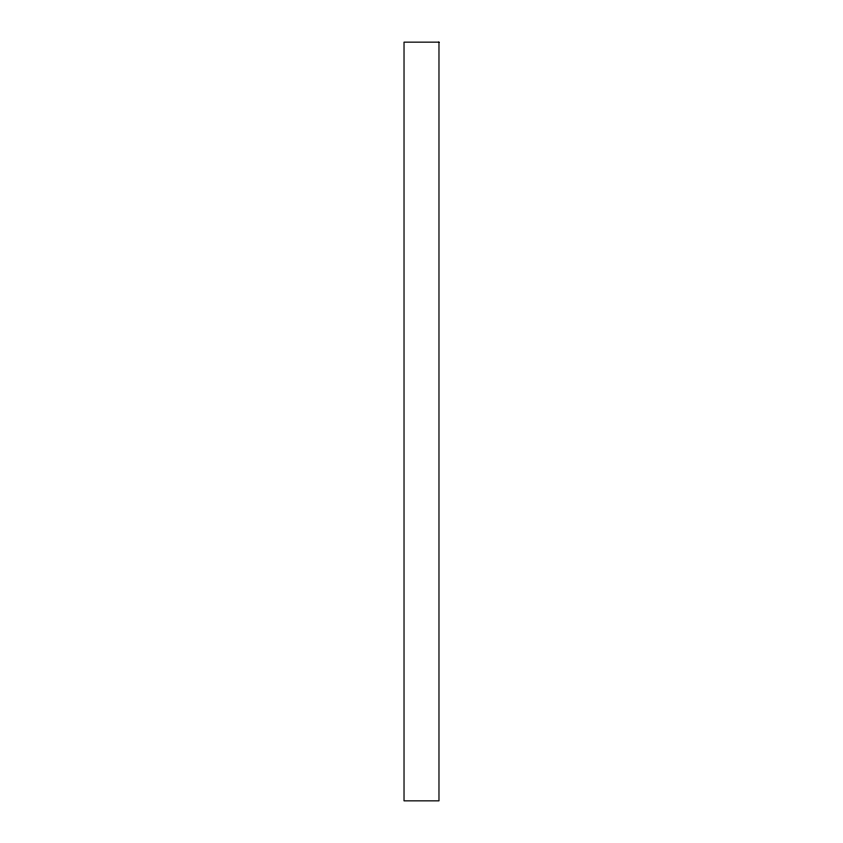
<?xml version="1.0" encoding="UTF-8"?>
<svg xmlns="http://www.w3.org/2000/svg" width="843" height="843" viewBox="0 0 843 843"><rect width="100%" height="100%" fill="white"/><g stroke="black" fill="none" stroke-linecap="round" stroke-linejoin="round"><path stroke-width="1.26" d="M438.971 42.15L404.029 42.15L404.029 800.85L438.971 800.85L438.971 42.15"/></g></svg>
